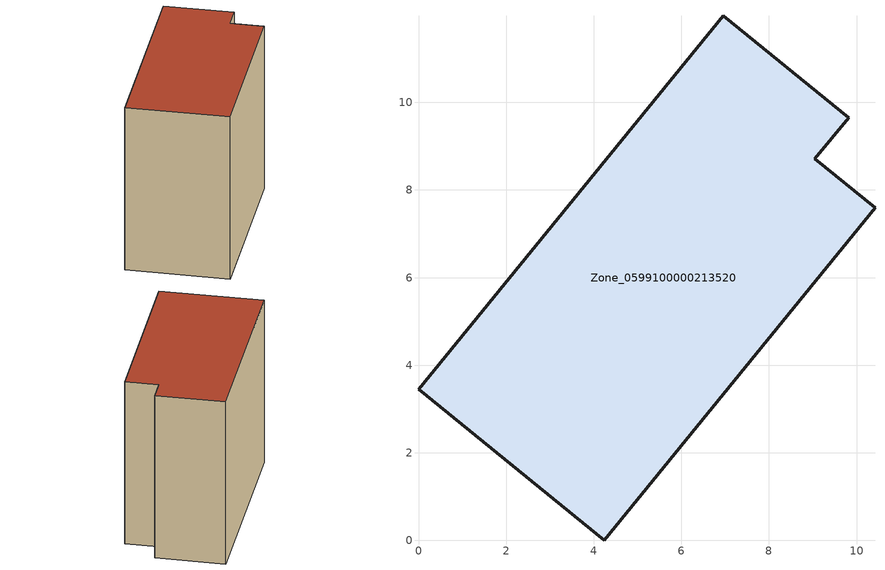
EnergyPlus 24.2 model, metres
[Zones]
Zone_0599100000213520
 floor ground (C_G): 0,3.45 6.95,11.98 9.82,9.65 9.05,8.71 10.42,7.59 4.24,0 z0
 wall outside (C_F): 6.95,11.98 0,3.45 4.24,0 10.42,7.59 9.05,8.71 9.82,9.65 6.95,11.98 z0:9.45
 roof outside (C_R): 0,3.45 4.24,0 10.42,7.59 9.05,8.71 9.82,9.65 6.95,11.98 z9.45
[BUILDING]
Pand.0599100000213520: North Axis=0; Terrain=City; Loads Convergence Tolerance Value=0.04; Temperature Convergence Tolerance Value=0.4; Solar Distribution=FullExterior; Maximum Number of Warmup Days=25; Minimum Number of Warmup Days=1
[Site:Location]
Rotterdam.The.Hague.AP_ZH_NLD Design_Conditions: Latitude=51.96; Longitude=4.45; Time Zone=1; Elevation=-4.5
[SITE:GROUNDTEMPERATURE:BUILDINGSURFACE]
18, 18, 18, 18, 18, 18, 18, 18, 18, 18, 18, 18
[MATERIAL] Thermal Absorptance=0.9; Solar Absorptance=0.7; Visible Absorptance=0.7
Name | Roughness | Thickness | Conductivity | Density | Specific Heat
G.TI.1946 | MediumSmooth | 0.15 | 1 | 540 | 1210
F.TI.1946 | Rough | 0.3 | 0.857143 | 1920 | 840
R.TI.1946 | MediumRough | 0.2 | 0.1 | 1500 | 1000
[CONSTRUCTION]
C_G: G.TI.1946
C_F: F.TI.1946
C_R: R.TI.1946
[ZONE]
Zone_0599100000213520: Type=1; Multiplier=1; Ceiling Height=Autocalculate; Volume=Autocalculate; Floor Area=autocalculate; Part of Total Floor Area=Yes
[ZONEINFILTRATION:DESIGNFLOWRATE]
Infil_Zone_0599100000213520: Zone or ZoneList or Space or SpaceList=Zone_0599100000213520; Schedule=AlwaysOn; Design Flow Rate Calculation Method=Flow/Area; Flow Rate per Floor Area=0.003; Constant Term Coefficient=1; Temperature Term Coefficient=0; Velocity Term Coefficient=0; Velocity Squared Term Coefficient=0
[HVACTEMPLATE:ZONE:IDEALLOADSAIRSYSTEM]
Zone_0599100000213520: Maximum Heating Supply Air Temperature=50; Minimum Cooling Supply Air Temperature=13; Maximum Heating Supply Air Humidity Ratio=0.0156; Minimum Cooling Supply Air Humidity Ratio=0.0077; Heating Limit=NoLimit; Cooling Limit=NoLimit; Dehumidification Control Type=ConstantSensibleHeatRatio; Cooling Sensible Heat Ratio=0.7; Dehumidification Setpoint=60; Humidification Control Type=None; Humidification Setpoint=30; Outdoor Air Method=None; Outdoor Air Flow Rate per Person=0.00944; Outdoor Air Flow Rate per Zone Floor Area=0; Outdoor Air Flow Rate per Zone=0; Demand Controlled Ventilation Type=None; Outdoor Air Economizer Type=NoEconomizer; Heat Recovery Type=None; Sensible Heat Recovery Effectiveness=0.7; Latent Heat Recovery Effectiveness=0.65
[ZONECONTROL:THERMOSTAT]
ThermostatControl_Zone_0599100000213520: Zone or ZoneList=Zone_0599100000213520; Control Type Schedule=DualSetpointControlType; Control 1=Thermostat_Zone_0599100000213520; Temperature Difference Between Cutout And Setpoint=0
[THERMOSTATSETPOINT:DUALSETPOINT]
Thermostat_Zone_0599100000213520: Heating Setpoint Temperature Schedule=HeatingSetpoint_Zone_0599100000213520; Cooling Setpoint Temperature Schedule=CoolingSetpoint_Zone_0599100000213520
[SCHEDULE:COMPACT]
HeatingSetpoint_Zone_0599100000213520: Through: 12/31, For: AllDays, Until: 24:00, 21
CoolingSetpoint_Zone_0599100000213520: Through: 12/31, For: AllDays, Until: 24:00, 24
DualSetpointControlType: Through: 12/31, For: AllDays, Until: 24:00, 4
AlwaysOn: Through: 12/31, For: AllDays, Until: 24:00, 1
